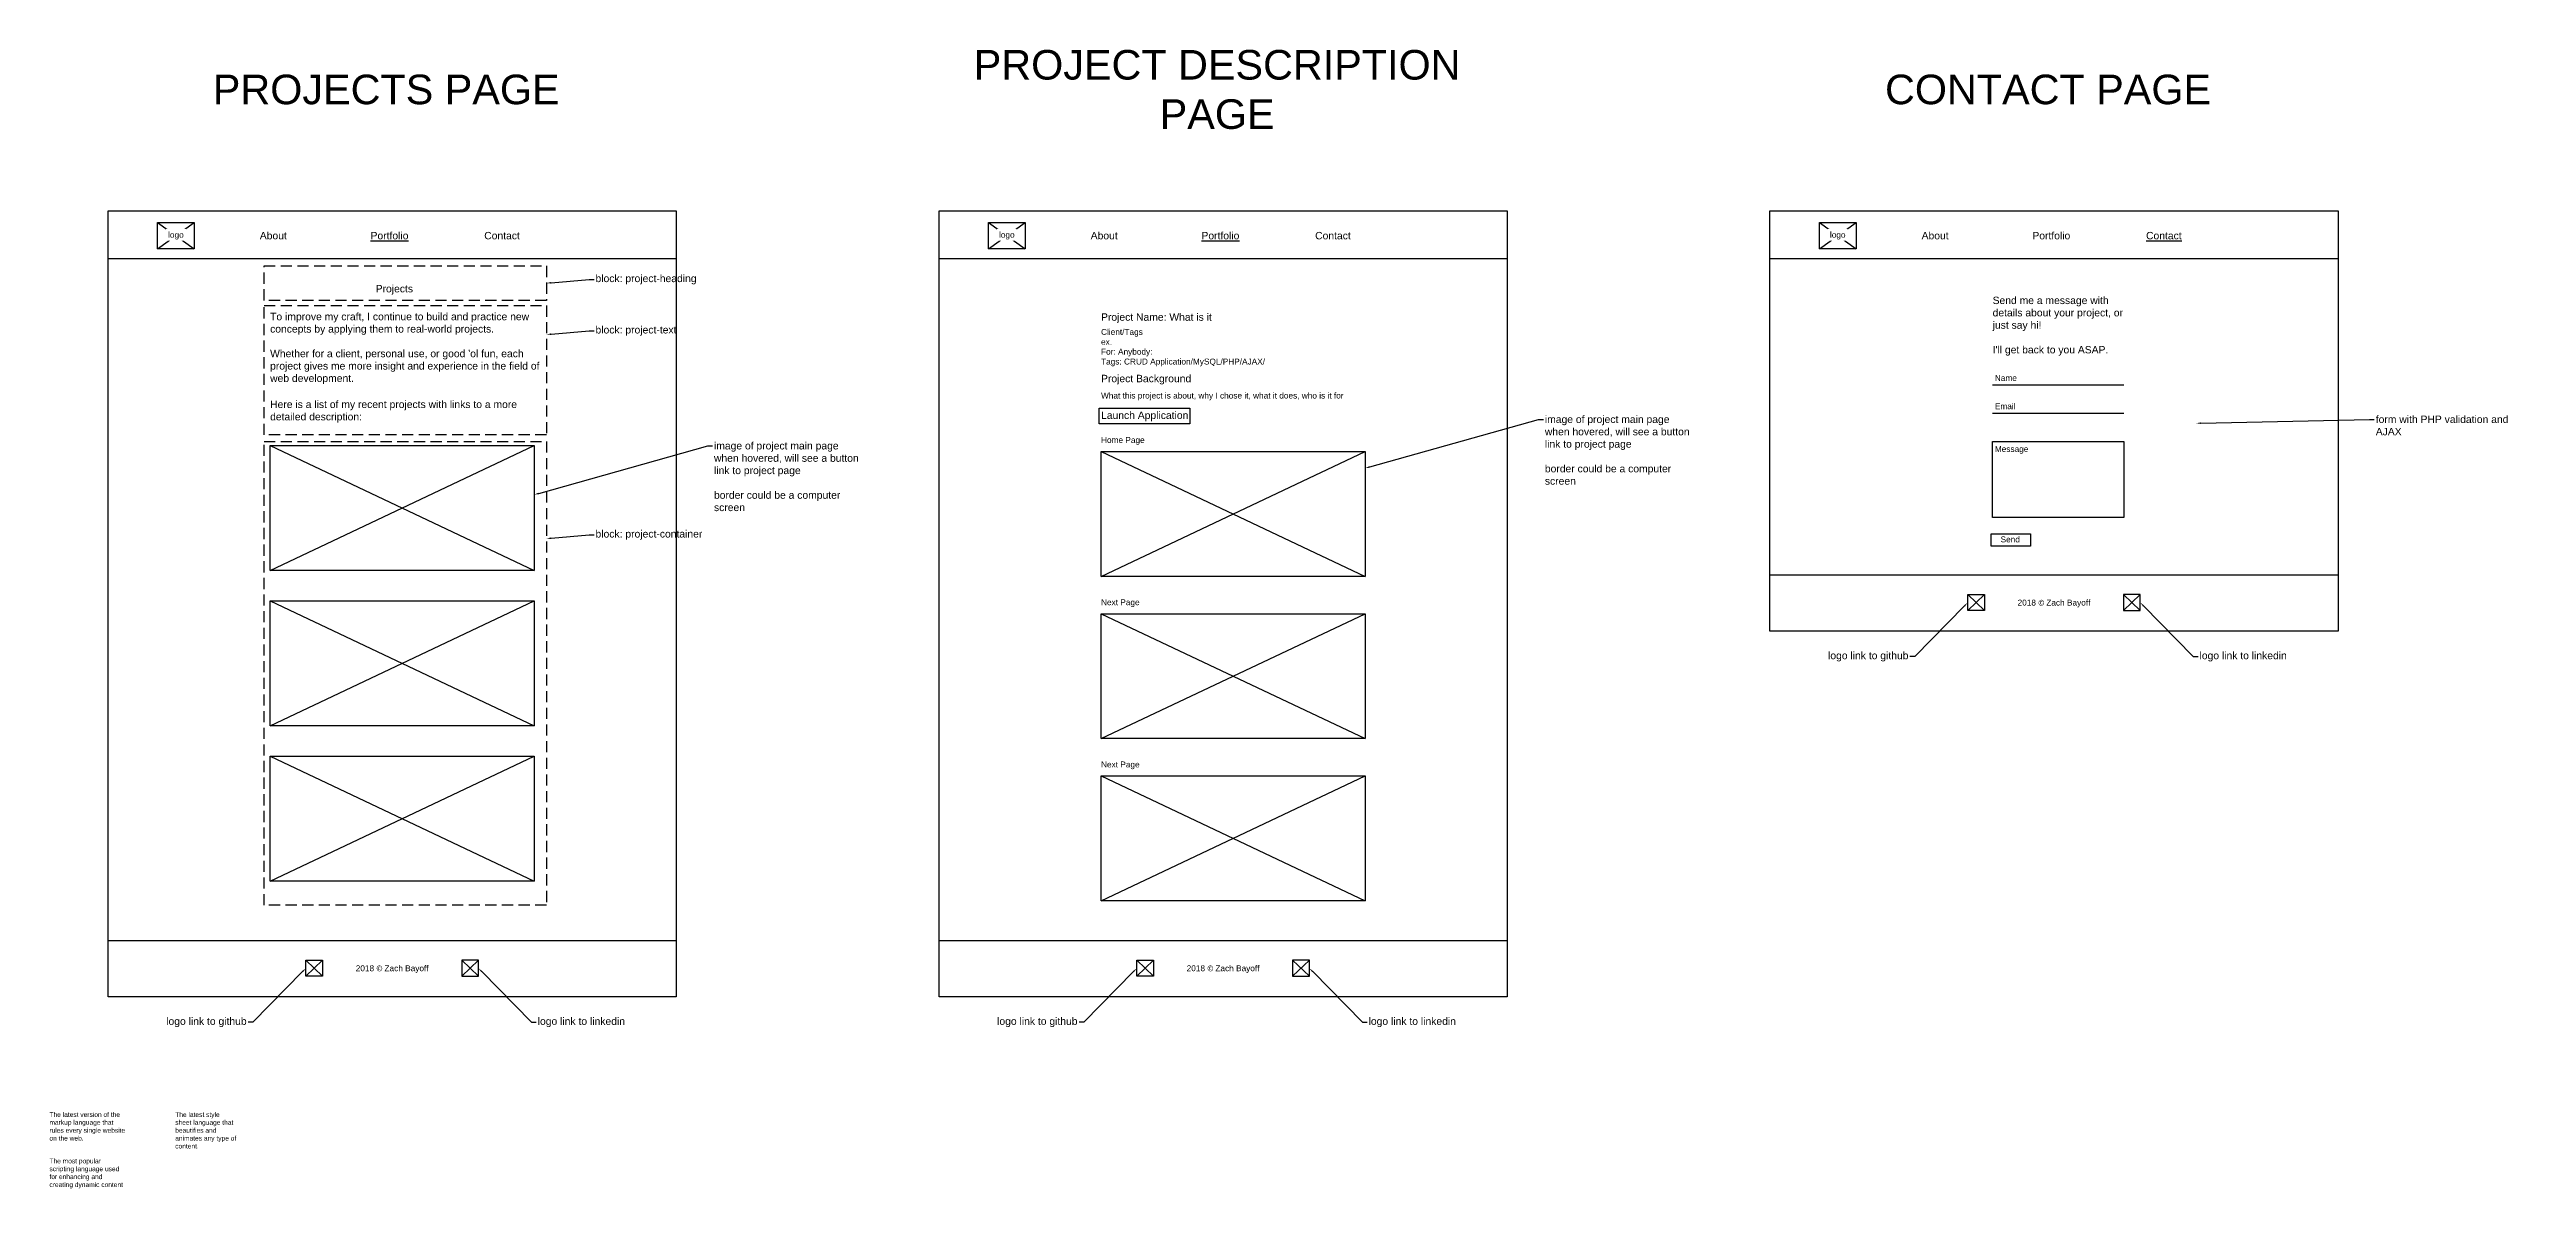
# Model space of a CAD drawing. Header units: millimetres. Extents: x 75 to 18186, y -5954 to -7.
# Drawn here: x 9814 to 18186, y -5009 to -1160 of the extents above; entities that cross this region are included whole.
import ezdxf
from ezdxf import colors
from ezdxf.entities.mleader import LeaderData, LeaderLine
from ezdxf.math import Vec2, Vec3

# ---------------------------------------------------------------- set-up
doc = ezdxf.new("R2010")
doc.units = ezdxf.units.MM
doc.header["$MEASUREMENT"] = 0
doc.linetypes.add('HIDDEN', pattern=[0.375, 0.25, -0.125])
doc.styles.get("Standard").update_dxf_attribs({"font": 'arial.ttf', "height": 16})

msp = doc.modelspace()

# ---------------------------------------------------------------- linework, layer by layer
at = {"lineweight": 30}
for p, q in [((10011.9, -1705), (11931.9, -1705)), ((12820.3, -1705), (14740.3, -1705)), ((15628.7, -1705), (17548.7, -1705))]:
    msp.add_line(p, q, dxfattribs=at)
for p, q in [((10179.3, -1744.4), (10302.8, -1832.8)), ((10179.3, -1832.8), (10302.8, -1744.4)), ((12987.7, -1744.4), (13111.2, -1832.8)), ((12987.7, -1832.8), (13111.2, -1744.4)), ((15796.1, -1744.4), (15919.6, -1832.8)), ((15796.1, -1832.8), (15919.6, -1744.4)), ((11931.9, -1867.1), (10011.9, -1867.1)), ((14740.3, -1867.1), (12820.3, -1867.1)), ((17548.7, -1867.1), (15628.7, -1867.1)), ((16381.3, -2293.2), (16824.4, -2293.2)), ((16381.3, -2388.7), (16824.4, -2388.7)), ((10559.4, -2498), (11452.2, -2920.2)), ((10559.4, -2920.2), (11452.2, -2498)), ((13367.8, -2518), (14260.6, -2940.1)), ((13367.8, -2940.1), (14260.6, -2518)), ((15628.7, -2934.8), (17548.7, -2934.8)), ((16297, -3001.7), (16353.7, -3055.7)), ((16297, -3055.7), (16353.7, -3001.7)), ((16880.4, -3001.7), (16823.7, -3055.7)), ((16880.4, -3055.7), (16823.7, -3001.7)), ((10559.4, -3022.9), (11452.2, -3445)), ((10559.4, -3445), (11452.2, -3022.9)), ((13367.8, -3066.2), (14260.6, -3488.3)), ((13367.8, -3488.3), (14260.6, -3066.2)), ((10559.4, -3547.8), (11452.2, -3969.9)), ((10559.4, -3969.9), (11452.2, -3547.8)), ((13367.8, -3614.5), (14260.6, -4036.6)), ((13367.8, -4036.6), (14260.6, -3614.5)), ((10011.9, -4170.7), (11931.9, -4170.7)), ((12820.3, -4170.7), (14740.3, -4170.7)), ((10680.2, -4237.5), (10736.9, -4291.6)), ((10680.2, -4291.6), (10736.9, -4237.5)), ((11263.6, -4237.5), (11207, -4291.6)), ((11263.6, -4291.6), (11207, -4237.5)), ((13488.6, -4237.5), (13545.3, -4291.6)), ((13488.6, -4291.6), (13545.3, -4237.5)), ((14072, -4237.5), (14015.3, -4291.6)), ((14072, -4291.6), (14015.3, -4237.5))]:
    msp.add_line(p, q)
for points in [[(10179.3, -1744.4), (10302.8, -1744.4), (10302.8, -1832.8), (10179.3, -1832.8)], [(12987.7, -1744.4), (13111.2, -1744.4), (13111.2, -1832.8), (12987.7, -1832.8)], [(15796.1, -1744.4), (15919.6, -1744.4), (15919.6, -1832.8), (15796.1, -1832.8)], [(13362, -2371.5), (13668.2, -2371.5), (13668.2, -2424.3), (13362, -2424.3)], [(10559.4, -2498), (11452.2, -2498), (11452.2, -2920.2), (10559.4, -2920.2)], [(16381.3, -2740.7), (16381.3, -2484.3), (16824.4, -2484.3), (16824.4, -2740.7)], [(13367.8, -2518), (14260.6, -2518), (14260.6, -2940.1), (13367.8, -2940.1)], [(16376.8, -2796.2), (16509, -2796.2), (16509, -2837.5), (16376.8, -2837.5)], [(16297, -3001.7), (16353.7, -3001.7), (16353.7, -3055.7), (16297, -3055.7)], [(16880.4, -3001.7), (16823.7, -3001.7), (16823.7, -3055.7), (16880.4, -3055.7)], [(10559.4, -3022.9), (11452.2, -3022.9), (11452.2, -3445), (10559.4, -3445)], [(13367.8, -3066.2), (14260.6, -3066.2), (14260.6, -3488.3), (13367.8, -3488.3)], [(10559.4, -3547.8), (11452.2, -3547.8), (11452.2, -3969.9), (10559.4, -3969.9)], [(13367.8, -3614.5), (14260.6, -3614.5), (14260.6, -4036.6), (13367.8, -4036.6)], [(10680.2, -4237.5), (10736.9, -4237.5), (10736.9, -4291.6), (10680.2, -4291.6)], [(11263.6, -4237.5), (11207, -4237.5), (11207, -4291.6), (11263.6, -4291.6)], [(13488.6, -4237.5), (13545.3, -4237.5), (13545.3, -4291.6), (13488.6, -4291.6)], [(14072, -4237.5), (14015.3, -4237.5), (14015.3, -4291.6), (14072, -4291.6)]]:
    msp.add_lwpolyline(points, close=True)
at = {"color": 9, "linetype": 'HIDDEN', "ltscale": 150}
for points in [[(10539.3, -1891), (11493, -1891), (11493, -2007.4), (10539.3, -2007.4)], [(10539.3, -2024.9), (11493, -2024.9), (11493, -2462), (10539.3, -2462)], [(10539.3, -2484.3), (11493, -2484.3), (11493, -4051.5), (10539.3, -4051.5)]]:
    msp.add_lwpolyline(points, close=True, dxfattribs=at)

# ---------------------------------------------------------------- texts
for s, width, gutter_width, heights, insert, char_height, attachment_point in [('PROJECT DESCRIPTION PAGE', 1814.97, 10, [0], (13760.2, -1295.1), 100, 5), ('PROJECTS PAGE', 1569.909, 10, [0], (10951.8, -1295.1), 100, 5), ('CONTACT PAGE', 1814.97, 10, [0], (16568.6, -1295.1), 100, 5), ('About', 160.843, 80, [0], (10524.6, -1788.6), 25, 4), ('{\\LPortfolio}', 160.843, 80, [0], (10898.9, -1788.6), 25, 4), ('Contact', 160.843, 80, [0], (11283.1, -1788.6), 25, 4), ('About', 160.843, 80, [0], (13332.9, -1788.6), 25, 4), ('{\\LPortfolio}', 160.843, 80, [0], (13707.3, -1788.6), 25, 4), ('Contact', 160.843, 80, [0], (14091.5, -1788.6), 25, 4), ('About', 160.843, 80, [0], (16141.3, -1788.6), 25, 4), ('Portfolio', 160.843, 80, [0], (16515.7, -1788.6), 25, 4), ('{\\LContact}', 160.843, 80, [0], (16899.9, -1788.6), 25, 4), ('Projects', 160.843, 80, [0], (10979.3, -1955.3), 25, 2), ("Send me a message with details about your project, or just say hi!\\P\\PI'll get back to you ASAP.", 481.833, 80, [0], (16381.3, -1994.8), 25, 1), ("To improve my craft, I continue to build and practice new concepts by applying them to real-world projects. \\P\\PWhether for a client, personal use, or good 'ol fun, each project gives me more insight and experience in the field of web development.", 927.43, 80, [0], (10559.4, -2049.4), 25, 1), ('Project Name: What is it', 481.833, 80, [0], (13367.8, -2051.2), 25, 1), ('Client/Tags\\Pex.\\PFor: Anybody: \\PTags: CRUD Application/MySQL/PHP/AJAX/', 843.3, 80, [0], (13367.8, -2104), 20, 1), ('Project Background', 481.833, 80, [0], (13367.8, -2258.9), 25, 1), ('Name', 481.833, 80, [0], (16388.8, -2259.5), 20, 1), ('What this project is about, why I chose it, what it does, who is it for', 892.001, 80, [0], (13367.8, -2319), 20, 1), ('Here is a list of my recent projects with links to a more detailed description:', 927.43, 80, [0], (10559.4, -2346.2), 25, 1), ('Launch Application', 481.833, 80, [31.9], (13367.8, -2383), 25, 1), ('Email', 481.833, 80, [0], (16388.8, -2355), 20, 1), ('Home Page', 892.001, 80, [0], (13367.8, -2469.2), 20, 1), ('Message', 481.833, 80, [0], (16388.8, -2499.6), 20, 1), ('Send', 87.437, 80, [0], (16408.2, -2805.1), 20, 1), ('Next Page', 892.001, 80, [0], (13367.8, -3017.5), 20, 1), ('2018 {\\fMicrosoft JhengHei Light|b0|i0|c136|p34;\\H0.95833x;©\\fMicrosoft JhengHei Light|b0|i0|c0|p34; }Zach Bayoff', 757.039, 10, [0], (16588.7, -3031.7), 20, 5), ('Next Page', 892.001, 80, [0], (13367.8, -3565.7), 20, 1), ('2018 {\\fMicrosoft JhengHei Light|b0|i0|c136|p34;\\H0.95833x;©\\fMicrosoft JhengHei Light|b0|i0|c0|p34; }Zach Bayoff', 757.039, 10, [0], (10971.9, -4267.5), 20, 5), ('2018 {\\fMicrosoft JhengHei Light|b0|i0|c136|p34;\\H0.95833x;©\\fMicrosoft JhengHei Light|b0|i0|c0|p34; }Zach Bayoff', 757.039, 10, [0], (13780.3, -4267.5), 20, 5), ('The latest version of the markup language that rules every single website on the web. ', 259.338, 80, [0], (9813.6, -4750.8), 16, 1), ('The latest style sheet language that beautifies and animates any type of content. ', 206.27, 80, [0], (10238.7, -4750.9), 16, 1), ('The most popular scripting language used for enhancing and creating dynamic content', 259.338, 80, [0], (9813.6, -4907.8), 16, 1)]:
    msp.add_mtext_dynamic_manual_height_columns(s, width=width, gutter_width=gutter_width, heights=heights, dxfattribs=dict(insert=insert, char_height=char_height, attachment_point=attachment_point))

# ---------------------------------------------------------------- leaders
at = {"color": 5}
ml = msp.add_multileader_mtext('Standard', dxfattribs=at)
ml.set_content('block: project-heading', color=5)
ml.set_leader_properties()
ml.build(insert=Vec2(0, 0))
ml.multileader.update_dxf_attribs({"dogleg_length": 16, "arrow_head_size": 16})
ctx = ml.context
ctx.base_point, ctx.char_height, ctx.arrow_head_size, ctx.landing_gap_size, ctx.plane_origin = Vec3(11654.2, -1936.8), 25, 16, 5, Vec3(11689.3, -1966.3)
notes = []
notes.append((ctx, [(0, (1, 1, 0), (11638.2, -1936.8), (1, 0), 16, [(0, [(11493, -1949.2)], 0, [])])]))
ctx.mtext.insert, ctx.mtext.width, ctx.mtext.flow_direction = Vec3(11659.2, -1920.6), 509.252, 5
ml = msp.add_multileader_mtext('Standard', dxfattribs=at)
ml.set_content('block: project-text', color=5)
ml.set_leader_properties()
ml.build(insert=Vec2(0, 0))
ml.multileader.update_dxf_attribs({"dogleg_length": 16, "arrow_head_size": 16})
ctx = ml.context
ctx.base_point, ctx.char_height, ctx.arrow_head_size, ctx.landing_gap_size, ctx.plane_origin = Vec3(11654.2, -2110.4), 25, 16, 5, Vec3(11689.3, -2139.9)
notes.append((ctx, [(0, (1, 1, 0), (11638.2, -2110.4), (1, 0), 16, [(0, [(11493, -2122.8)], 0, [])])]))
ctx.mtext.insert, ctx.mtext.width, ctx.mtext.flow_direction = Vec3(11659.2, -2094.2), 509.252, 5
at = {"color": 1}
ml = msp.add_multileader_mtext('Standard', dxfattribs=at)
ml.set_content('image of project main page\\Pwhen hovered, will see a button link to project page\\P\\Pborder could be a computer screen', color=1)
ml.set_leader_properties()
ml.build(insert=Vec2(0, 0))
ml.multileader.update_dxf_attribs({"dogleg_length": 16, "arrow_head_size": 16})
ctx = ml.context
ctx.base_point, ctx.char_height, ctx.arrow_head_size, ctx.landing_gap_size, ctx.plane_origin = Vec3(14862.9, -2409.4), 25, 16, 5, Vec3(14973.1, -2421.1)
notes.append((ctx, [(0, (1, 1, 0), (14846.9, -2409.4), (1, 0), 16, [(0, [(14260.6, -2574.5)], 0, [])])]))
ctx.mtext.insert, ctx.mtext.width, ctx.mtext.flow_direction = Vec3(14867.9, -2396.7), 509.252, 5
ml = msp.add_multileader_mtext('Standard', dxfattribs=at)
ml.set_content('form with PHP validation and AJAX', color=1)
ml.set_leader_properties()
ml.build(insert=Vec2(0, 0))
ml.multileader.update_dxf_attribs({"dogleg_length": 16, "arrow_head_size": 16})
ctx = ml.context
ctx.base_point, ctx.char_height, ctx.arrow_head_size, ctx.landing_gap_size, ctx.plane_origin = Vec3(17671.3, -2409.4), 25, 16, 5, Vec3(17781.5, -2421.1)
notes.append((ctx, [(0, (1, 1, 0), (17655.3, -2409.4), (1, 0), 16, [(0, [(17069, -2422.5)], 0, [])])]))
ctx.mtext.insert, ctx.mtext.width, ctx.mtext.flow_direction = Vec3(17676.3, -2396.7), 509.252, 5
ml = msp.add_multileader_mtext('Standard', dxfattribs=at)
ml.set_content('image of project main page\\Pwhen hovered, will see a button link to project page\\P\\Pborder could be a computer screen', color=1)
ml.set_leader_properties()
ml.build(insert=Vec2(0, 0))
ml.multileader.update_dxf_attribs({"dogleg_length": 16, "arrow_head_size": 16})
ctx = ml.context
ctx.base_point, ctx.char_height, ctx.arrow_head_size, ctx.landing_gap_size, ctx.plane_origin = Vec3(12054.6, -2498.8), 25, 16, 5, Vec3(12164.7, -2510.5)
notes.append((ctx, [(0, (1, 1, 0), (12038.6, -2498.8), (1, 0), 16, [(0, [(11452.2, -2663.9)], 0, [])])]))
ctx.mtext.insert, ctx.mtext.width, ctx.mtext.flow_direction = Vec3(12059.6, -2486.1), 509.252, 5
at = {"color": 5}
ml = msp.add_multileader_mtext('Standard', dxfattribs=at)
ml.set_content('block: project-container', color=5)
ml.set_leader_properties()
ml.build(insert=Vec2(0, 0))
ml.multileader.update_dxf_attribs({"dogleg_length": 16, "arrow_head_size": 16})
ctx = ml.context
ctx.base_point, ctx.char_height, ctx.arrow_head_size, ctx.landing_gap_size, ctx.plane_origin = Vec3(11654.2, -2800), 25, 16, 5, Vec3(11689.3, -2829.5)
notes.append((ctx, [(0, (1, 1, 0), (11638.2, -2800), (1, 0), 16, [(0, [(11493, -2812.4)], 0, [])])]))
ctx.mtext.insert, ctx.mtext.width, ctx.mtext.flow_direction = Vec3(11659.2, -2783.8), 509.252, 5
at = {"color": 1}
ml = msp.add_multileader_mtext('Standard', dxfattribs=at)
ml.set_content('logo link to github', color=1)
ml.set_leader_properties()
ml.build(insert=Vec2(0, 0))
ml.multileader.update_dxf_attribs({"dogleg_length": 16, "arrow_head_size": 16})
ctx = ml.context
ctx.base_point, ctx.char_height, ctx.arrow_head_size, ctx.landing_gap_size, ctx.plane_origin = Vec3(15823.6, -3211.2), 25, 16, 5, Vec3(15719.4, -5949.5)
ctx.text_align_type = 2
notes.append((ctx, [(1, (1, 1, 0), (16117.8, -3211.2), (-1, 0), 16, [(0, [(16297, -3028.7)], 0, [])])]))
ctx.mtext.insert, ctx.mtext.width, ctx.mtext.alignment, ctx.mtext.flow_direction = Vec3(16096.8, -3195), 509.252, 3, 5
ml = msp.add_multileader_mtext('Standard', dxfattribs=at)
ml.set_content('logo link to linkedin', color=1)
ml.set_leader_properties()
ml.build(insert=Vec2(0, 0))
ml.multileader.update_dxf_attribs({"dogleg_length": 16, "arrow_head_size": 16})
ctx = ml.context
ctx.base_point, ctx.char_height, ctx.arrow_head_size, ctx.landing_gap_size, ctx.plane_origin = Vec3(17075.6, -3211.2), 25, 16, 5, Vec3(17458, -5949.5)
notes.append((ctx, [(1, (1, 1, 0), (17059.6, -3211.2), (1, 0), 16, [(0, [(16880.4, -3028.7)], 0, [])])]))
ctx.mtext.insert, ctx.mtext.width, ctx.mtext.flow_direction = Vec3(17080.6, -3195), 509.252, 5
ml = msp.add_multileader_mtext('Standard', dxfattribs=at)
ml.set_content('logo link to github', color=1)
ml.set_leader_properties()
ml.build(insert=Vec2(0, 0))
ml.multileader.update_dxf_attribs({"dogleg_length": 16, "arrow_head_size": 16})
ctx = ml.context
ctx.base_point, ctx.char_height, ctx.arrow_head_size, ctx.landing_gap_size, ctx.plane_origin = Vec3(10206.8, -4447), 25, 16, 5, Vec3(10102.6, -5949.5)
ctx.text_align_type = 2
notes.append((ctx, [(1, (1, 1, 0), (10501, -4447), (-1, 0), 16, [(0, [(10680.2, -4264.5)], 0, [])])]))
ctx.mtext.insert, ctx.mtext.width, ctx.mtext.alignment, ctx.mtext.flow_direction = Vec3(10480, -4430.8), 509.252, 3, 5
ml = msp.add_multileader_mtext('Standard', dxfattribs=at)
ml.set_content('logo link to linkedin', color=1)
ml.set_leader_properties()
ml.build(insert=Vec2(0, 0))
ml.multileader.update_dxf_attribs({"dogleg_length": 16, "arrow_head_size": 16})
ctx = ml.context
ctx.base_point, ctx.char_height, ctx.arrow_head_size, ctx.landing_gap_size, ctx.plane_origin = Vec3(11458.8, -4447), 25, 16, 5, Vec3(11841.2, -5949.5)
notes.append((ctx, [(1, (1, 1, 0), (11442.8, -4447), (1, 0), 16, [(0, [(11263.6, -4264.5)], 0, [])])]))
ctx.mtext.insert, ctx.mtext.width, ctx.mtext.flow_direction = Vec3(11463.8, -4430.8), 509.252, 5
ml = msp.add_multileader_mtext('Standard', dxfattribs=at)
ml.set_content('logo link to github', color=1)
ml.set_leader_properties()
ml.build(insert=Vec2(0, 0))
ml.multileader.update_dxf_attribs({"dogleg_length": 16, "arrow_head_size": 16})
ctx = ml.context
ctx.base_point, ctx.char_height, ctx.arrow_head_size, ctx.landing_gap_size, ctx.plane_origin = Vec3(13015.2, -4447), 25, 16, 5, Vec3(12911, -5949.5)
ctx.text_align_type = 2
notes.append((ctx, [(1, (1, 1, 0), (13309.4, -4447), (-1, 0), 16, [(0, [(13488.6, -4264.5)], 0, [])])]))
ctx.mtext.insert, ctx.mtext.width, ctx.mtext.alignment, ctx.mtext.flow_direction = Vec3(13288.4, -4430.8), 509.252, 3, 5
ml = msp.add_multileader_mtext('Standard', dxfattribs=at)
ml.set_content('logo link to linkedin', color=1)
ml.set_leader_properties()
ml.build(insert=Vec2(0, 0))
ml.multileader.update_dxf_attribs({"dogleg_length": 16, "arrow_head_size": 16})
ctx = ml.context
ctx.base_point, ctx.char_height, ctx.arrow_head_size, ctx.landing_gap_size, ctx.plane_origin = Vec3(14267.2, -4447), 25, 16, 5, Vec3(14649.6, -5949.5)
notes.append((ctx, [(1, (1, 1, 0), (14251.2, -4447), (1, 0), 16, [(0, [(14072, -4264.5)], 0, [])])]))
ctx.mtext.insert, ctx.mtext.width, ctx.mtext.flow_direction = Vec3(14272.2, -4430.8), 509.252, 5
for ctx, leaders in notes:
    for number, flags, end, landing, length, lines in leaders:
        leader = LeaderData()
        leader.index, (leader.has_last_leader_line, leader.has_dogleg_vector, leader.attachment_direction) = number, flags
        leader.last_leader_point, leader.dogleg_vector, leader.dogleg_length = Vec3(end), Vec3(landing), length
        for number, points, colour, breaks in lines:
            line = LeaderLine()
            line.index, line.vertices, line.color, line.breaks = number, Vec3.list(points), colors.encode_raw_color(colour), breaks
            leader.lines.append(line)
        ctx.leaders.append(leader)

# ---------------------------------------------------------------- next in the draw order: texts
at = {"char_height": 20, "attachment_point": 5, "bg_fill": 3, "box_fill_scale": 1.5, "bg_fill_color": 256, "bg_fill_transparency": 0}
for insert in [(10241, -1788.6), (13049.4, -1788.6), (15857.8, -1788.6)]:
    msp.add_mtext_dynamic_manual_height_columns('logo', width=47.226, gutter_width=10, heights=[0], dxfattribs=dict(at, insert=insert))

# ---------------------------------------------------------------- next in the draw order: linework, layer by layer
at = {"lineweight": 30}
for points in [[(10011.9, -1705), (11931.9, -1705), (11931.9, -4361), (10011.9, -4361)], [(12820.3, -1705), (14740.3, -1705), (14740.3, -4361), (12820.3, -4361)], [(15628.7, -1705), (17548.7, -1705), (17548.7, -3125.2), (15628.7, -3125.2)]]:
    msp.add_lwpolyline(points, close=True, dxfattribs=at)

doc.saveas('drawing.dxf')
